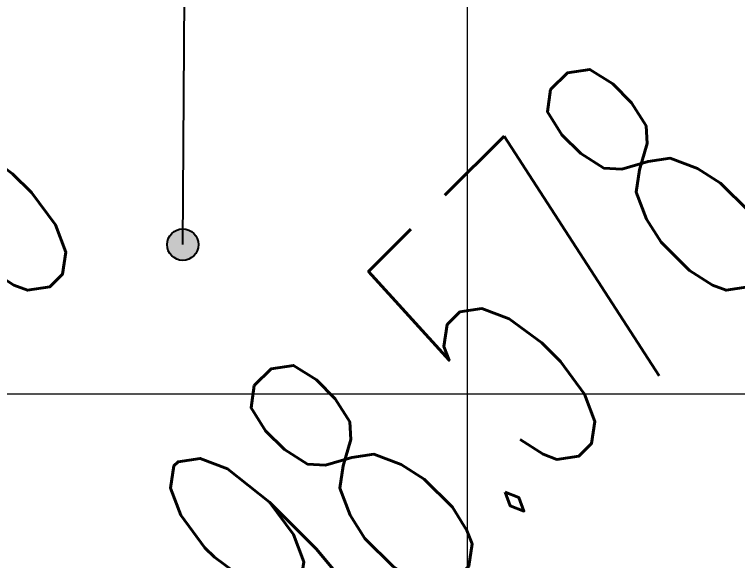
# Model space of a CAD drawing. Header units: millimetres. Extents: x 684983 to 685377, y 990360 to 990509.
# Drawn here: x 685048.717 to 685050.787, y 990439.561 to 990441.127 of the extents above; entities that cross this region are included whole.
import ezdxf

# ---------------------------------------------------------------- set-up
doc = ezdxf.new("R2010")
doc.units = ezdxf.units.MM
doc.layers.add('grid', color=8, linetype='Continuous', lineweight=9)
doc.layers.add('GRID LEVELS', color=7, linetype='Continuous', lineweight=13)
doc.layers.add('SYMBOLS', color=7, linetype='Continuous')
doc.styles.get("Standard").update_dxf_attribs({"font": 'RomanS'})

# ---------------------------------------------------------------- blocks, each defined once
blk = doc.blocks.new('A$C11072AF8')
blk.add_hatch(color=3).paths.add_polyline_path([(0.7827, 0.03, 1), (0.7227, 0.03, 1)])
at = {"color": 3}
blk.add_line((0.7527, 0.03), (0.7578, 0.8082), dxfattribs=at)
blk.add_circle((0.7527, 0.03), 0.03, dxfattribs=at)
blk = doc.blocks.new('A$C0CA14312')
blk.add_blockref('A$C11072AF8', (0, 0))
blk = doc.blocks.new('CCONUT')
at = {"xscale": 0.6000000000000001, "yscale": 0.6000000000000001, "zscale": 0.6000000000000001}
blk.add_blockref('A$C0CA14312', (-0.45164, -0.018), dxfattribs=at)

msp = doc.modelspace()

# ---------------------------------------------------------------- linework, layer by layer
at = {"layer": 'grid'}
for p, q in [((685050.0136, 990509.1548), (685050.0136, 990370.8996)), ((685085.1957, 990440.0381), (684982.7636, 990440.0381))]:
    msp.add_line(p, q, dxfattribs=at)

# ---------------------------------------------------------------- block references
at = {"layer": 'SYMBOLS', "ltscale": 10, "xscale": 2.5, "yscale": 2.5, "zscale": 2.5}
msp.add_blockref('CCONUT', (685049.199, 990440.467, 98.517), dxfattribs=at)

# ---------------------------------------------------------------- texts
at = {"layer": 'GRID LEVELS', "width": 0.5}
for s, p in [('98.523', (685047.63, 990439.1578, 98.5225)), ('98.578', (685049.63, 990439.1578, 98.5777))]:
    msp.add_text(s, height=0.8, rotation=45, dxfattribs=at).set_placement(p)

doc.saveas('drawing.dxf')
